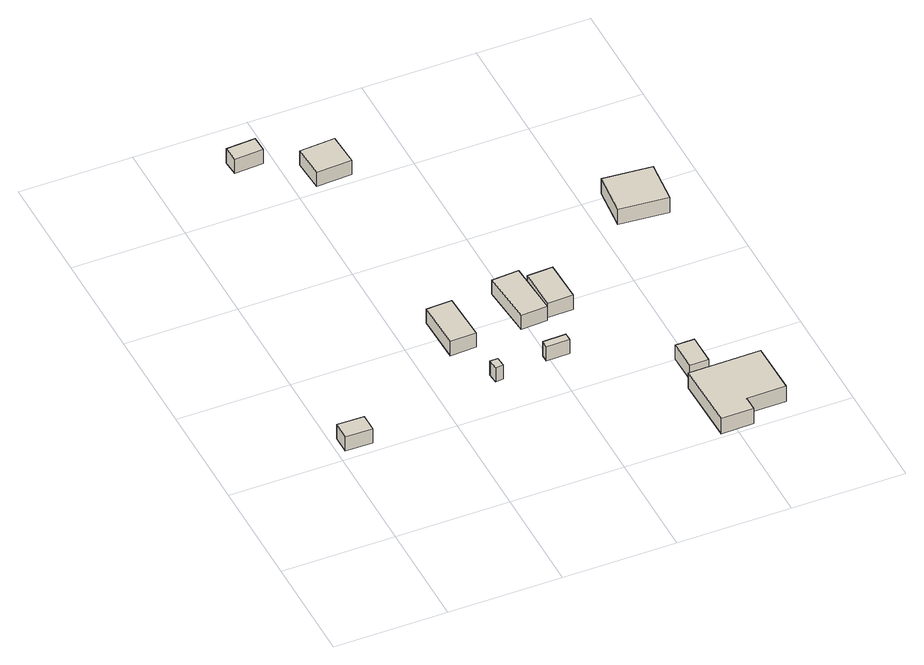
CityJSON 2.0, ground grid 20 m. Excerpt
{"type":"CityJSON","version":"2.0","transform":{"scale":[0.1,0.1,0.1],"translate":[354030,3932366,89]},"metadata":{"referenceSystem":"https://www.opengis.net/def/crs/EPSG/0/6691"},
"CityObjects":{
"building1":{"type":"Building","attributes":{"BuildingIDAttribute.prefecture":"14","BuildingIDAttribute.city":"14153","BuildingDetailAttribute.surveyYear":2015},"geometry":[{"type":"Solid","lod":"1","boundaries":[[[[0,1,2,3]],[[2,4,5,3]],[[1,6,4,2]],[[0,7,6,1]],[[3,5,7,0]],[[4,6,7,5]]]]}]},
"building2":{"type":"Building","attributes":{"BuildingIDAttribute.prefecture":"14","BuildingIDAttribute.city":"14153","BuildingDetailAttribute.surveyYear":2015},"geometry":[{"type":"Solid","lod":"1","boundaries":[[[[8,9,10,11]],[[10,12,13,11]],[[9,14,12,10]],[[8,15,14,9]],[[11,13,15,8]],[[12,14,15,13]]]]}]},
"building3":{"type":"Building","attributes":{"BuildingIDAttribute.prefecture":"14","BuildingIDAttribute.city":"14153","BuildingDetailAttribute.surveyYear":2015},"geometry":[{"type":"Solid","lod":"1","boundaries":[[[[16,17,18,19]],[[18,20,21,19]],[[17,22,20,18]],[[16,23,22,17]],[[19,21,23,16]],[[20,22,23,21]]]]}]},
"building4":{"type":"Building","attributes":{"BuildingIDAttribute.prefecture":"14","BuildingIDAttribute.city":"14153","BuildingDetailAttribute.surveyYear":2015},"geometry":[{"type":"Solid","lod":"1","boundaries":[[[[24,25,26,27]],[[26,28,29,27]],[[25,30,28,26]],[[24,31,30,25]],[[27,29,31,24]],[[28,30,31,29]]]]}]},
"building5":{"type":"Building","attributes":{"BuildingIDAttribute.prefecture":"14","BuildingIDAttribute.city":"14153","BuildingDetailAttribute.surveyYear":2015},"geometry":[{"type":"Solid","lod":"1","boundaries":[[[[32,33,34,35]],[[34,36,37,35]],[[33,38,36,34]],[[32,39,38,33]],[[35,37,39,32]],[[36,38,39,37]]]]}]},
"building6":{"type":"Building","attributes":{"BuildingIDAttribute.prefecture":"14","BuildingIDAttribute.city":"14153","BuildingDetailAttribute.surveyYear":2015},"geometry":[{"type":"Solid","lod":"1","boundaries":[[[[40,41,42,43]],[[42,44,45,43]],[[41,46,44,42]],[[40,47,46,41]],[[43,45,47,40]],[[44,46,47,45]]]]}]},
"building7":{"type":"Building","attributes":{"BuildingIDAttribute.prefecture":"14","BuildingIDAttribute.city":"14153","BuildingDetailAttribute.surveyYear":2015},"geometry":[{"type":"Solid","lod":"1","boundaries":[[[[48,49,50,51]],[[50,52,53,51]],[[49,54,52,50]],[[48,55,54,49]],[[51,53,55,48]],[[52,54,55,53]]]]}]},
"building8":{"type":"Building","attributes":{"BuildingIDAttribute.prefecture":"14","BuildingIDAttribute.city":"14153","BuildingDetailAttribute.surveyYear":2015},"geometry":[{"type":"Solid","lod":"1","boundaries":[[[[56,57,58,59]],[[58,60,61,59]],[[57,62,60,58]],[[56,63,62,57]],[[59,61,63,56]],[[60,62,63,61]]]]}]},
"building9":{"type":"Building","attributes":{"BuildingIDAttribute.prefecture":"14","BuildingIDAttribute.city":"14153","BuildingDetailAttribute.surveyYear":2015},"geometry":[{"type":"Solid","lod":"1","boundaries":[[[[64,65,66,67]],[[66,68,69,67]],[[65,70,68,66]],[[64,71,70,65]],[[67,69,71,64]],[[68,70,71,69]]]]}]},
"building10":{"type":"Building","attributes":{"usage":"431","measuredHeight":4.2,"storeysAboveGround":1,"BuildingIDAttribute.prefecture":"14","BuildingIDAttribute.city":"14153","BuildingDetailAttribute.totalFloorArea":119.7,"BuildingDetailAttribute.buildingFootprintArea":119.7,"BuildingDetailAttribute.buildingStructureType":"610","BuildingDetailAttribute.buildingStructureOrgType":"2","BuildingDetailAttribute.orgUsage":"143","BuildingDetailAttribute.surveyYear":2015},"geometry":[{"type":"Solid","lod":"1","boundaries":[[[[72,73,74,75,76,77]],[[76,78,79,77]],[[75,80,78,76]],[[74,81,80,75]],[[73,82,81,74]],[[72,83,82,73]],[[77,79,83,72]],[[78,80,81,82,83,79]]]]}]},
"building11":{"type":"Building","attributes":{"measuredHeight":3.9,"BuildingIDAttribute.prefecture":"14","BuildingIDAttribute.city":"14153","BuildingDetailAttribute.surveyYear":2015},"geometry":[{"type":"Solid","lod":"1","boundaries":[[[[84,85,86,87]],[[86,88,89,87]],[[85,90,88,86]],[[84,91,90,85]],[[87,89,91,84]],[[88,90,91,89]]]]}]}
},
"vertices":[
[55,205,21],[7,206,21],[7,239,21],[55,238,21],[7,239,51],[55,238,51],[7,206,51],[55,205,51],
[307,258,21],[293,257,21],[292,276,21],[306,276,21],[292,276,51],[306,276,51],[293,257,51],[307,258,51],
[252,431,21],[297,433,21],[300,346,21],[254,344,21],[300,346,51],[254,344,51],[297,433,51],[252,431,51],
[124,882,23],[122,911,23],[174,914,23],[175,885,23],[174,914,53],[175,885,53],[122,911,53],[124,882,53],
[388,270,20],[388,284,20],[429,285,20],[429,271,20],[429,285,50],[429,271,50],[388,284,50],[388,270,50],
[226,858,23],[289,862,23],[292,802,23],[229,799,23],[292,802,53],[229,799,53],[289,862,53],[226,858,53],
[383,355,20],[376,452,20],[424,455,20],[430,358,20],[424,455,50],[430,358,50],[376,452,50],[383,355,50],
[432,439,19],[477,441,19],[479,366,19],[434,365,19],[479,366,49],[434,365,49],[477,441,49],[432,439,49],
[610,190,19],[610,136,19],[577,136,19],[576,190,19],[577,136,49],[576,190,49],[610,136,49],[610,190,49],
[571,129,9],[698,130,9],[699,35,9],[630,34,9],[630,8,9],[573,7,9],[630,8,41],[573,7,41],[630,34,41],[699,35,41],[698,130,41],[571,129,41],
[727,603,8],[720,525,8],[633,533,8],[640,611,8],[633,533,40],[640,611,40],[720,525,40],[727,603,40]
]}
